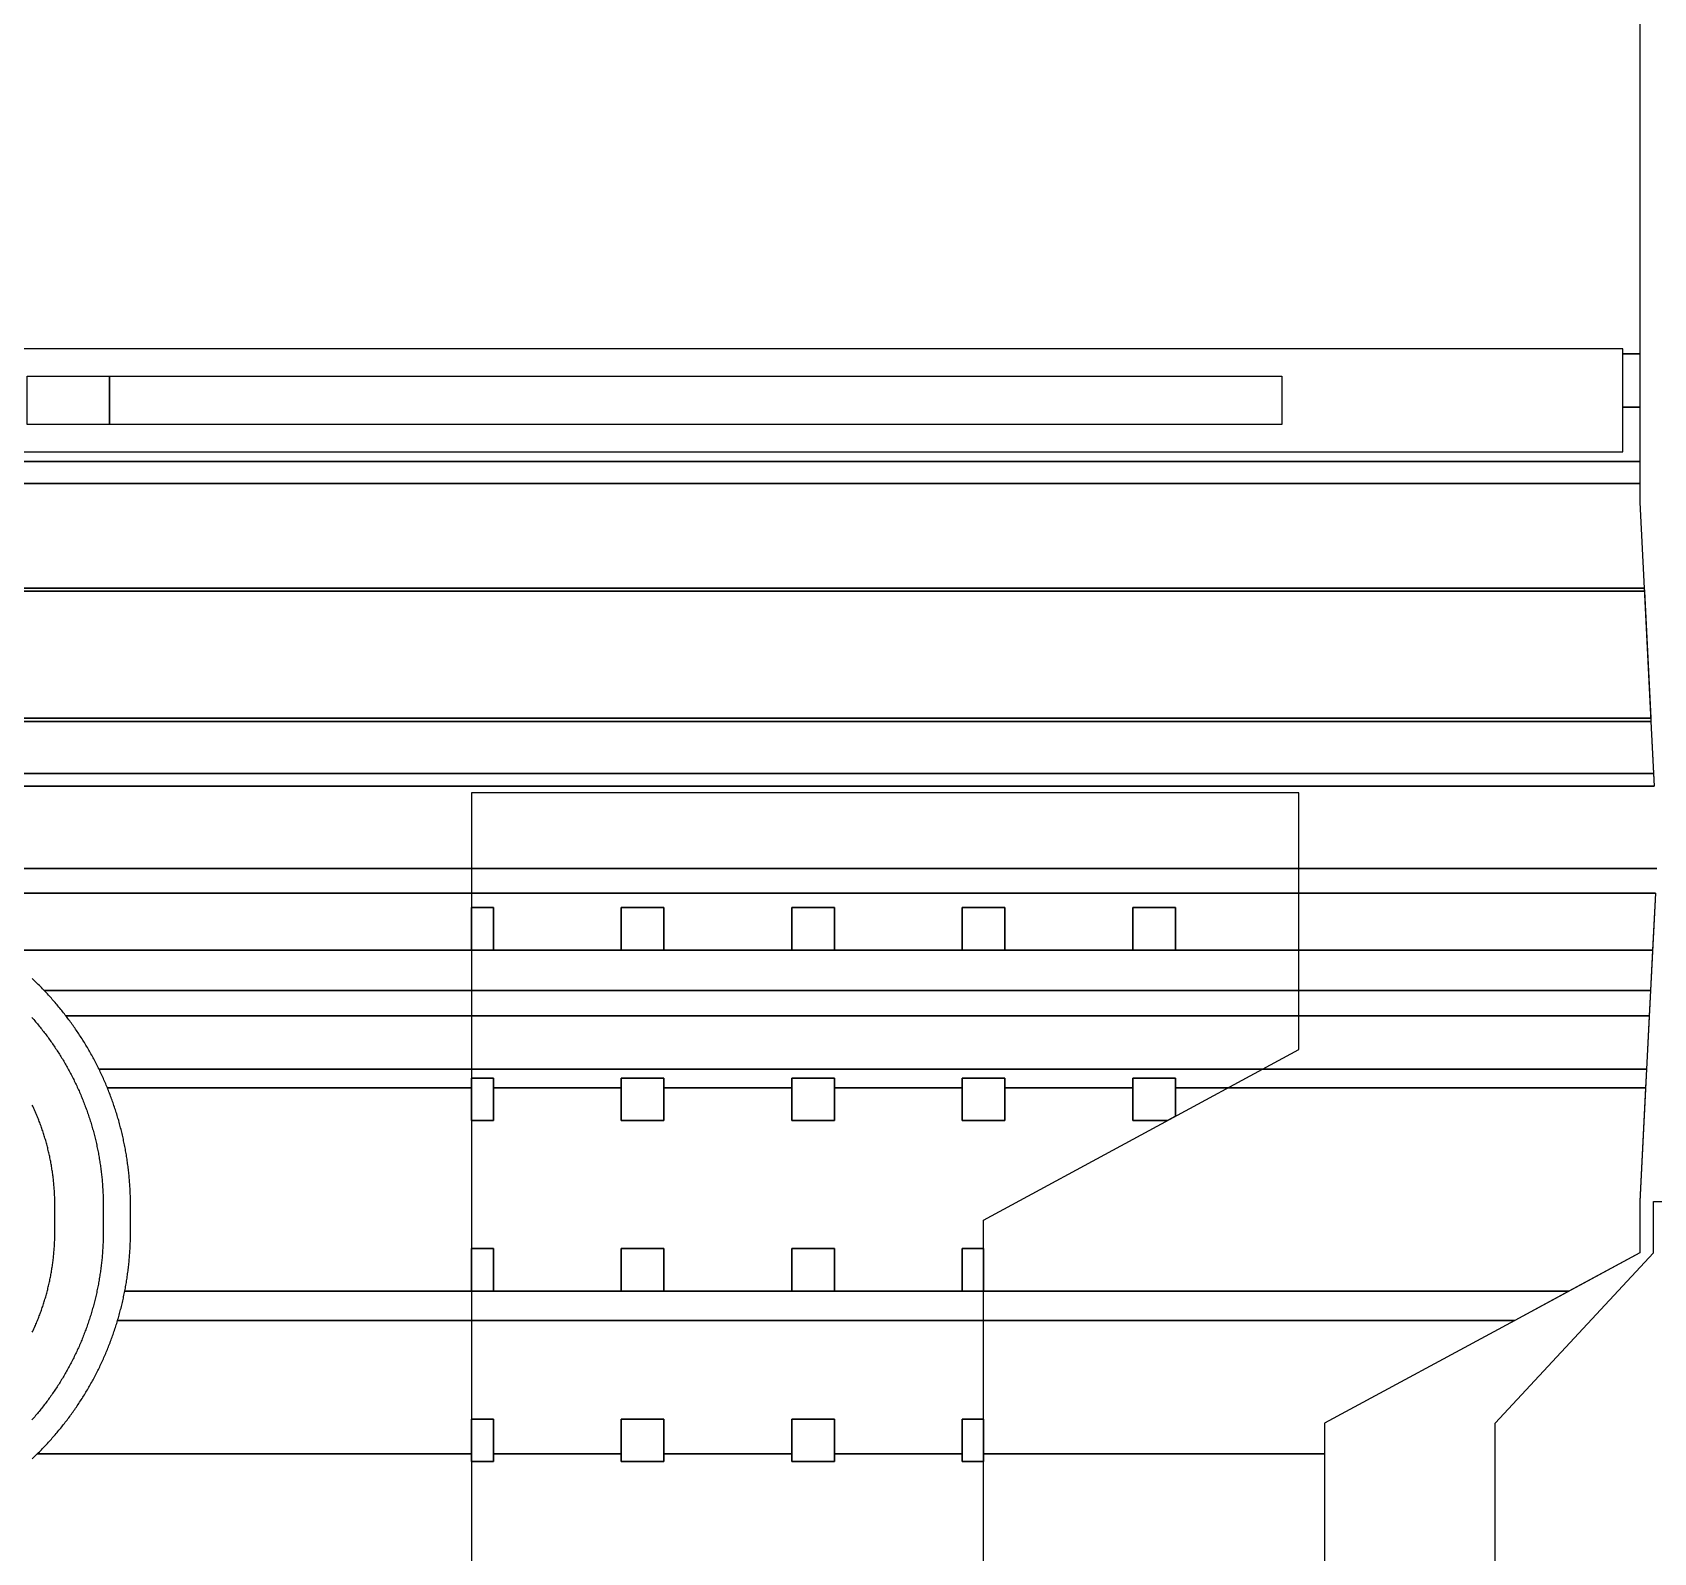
# Model space of a CAD drawing. Extents: x -3500 to 3500, y -3500 to 3500.
# Drawn here: x 1392 to 2343, y -1816 to -924 of the extents above; entities that cross this region are included whole.
import ezdxf

# ---------------------------------------------------------------- set-up
doc = ezdxf.new("R2010")
doc.units = 0
for name, color, linetype in [('L5D0', 3, 'CONTINUOUS'), ('L5D10', 1, 'CONTINUOUS'), ('L5D100', 7, 'CONTINUOUS'), ('L5D101', 6, 'CONTINUOUS'), ('L5D11', 2, 'CONTINUOUS'), ('L5D99', 4, 'CONTINUOUS')]:
    doc.layers.add(name, color=color, linetype=linetype)

# ---------------------------------------------------------------- blocks, each defined once
blk = doc.blocks.new('ground_main_5')
at = {"layer": 'L5D0'}
for points in [[(2334.91, -578.2845), (2334.91, -1112.841), (2324.91, -1112.841), (2324.91, -1109.815), (407.531, -1109.815)], [(407.531, -1170.185), (2324.91, -1170.185), (2324.91, -1112.841), (2334.91, -1112.841), (2334.91, -1175.904), (370.5875, -1175.904)], [(370.5875, -1175.904), (2334.91, -1175.904), (2334.91, -1200), (2337.4295, -1250.094), (292.8855, -1250.094)], [(292.8855, -1250.094), (2337.4295, -1250.094), (2341.3715, -1328.456), (287.125, -1328.456)], [(287.125, -1328.456), (2341.3715, -1328.456), (2343.275, -1366.303), (300.3495, -1366.303)], [(300.3495, -1366.303), (2343.275, -1366.303)], [(2344.006, -1429.1695), (394.9895, -1429.1695)], [(394.9895, -1429.1695), (2344.006, -1429.1695), (2341.139, -1486.16), (1399.0625, -1486.16), (1398.644, -1485.724), (1398.0505, -1485.1105), (1397.454, -1484.5), (1396.855, -1483.892), (1396.253, -1483.2875), (1395.648, -1482.685), (1395.04, -1482.086), (1394.4295, -1481.4895), (1393.8165, -1480.896), (1393.2, -1480.3055), (1392.5815, -1479.7175), (1391.96, -1479.1325)], [(1391.96, -1760.8675), (1392.5815, -1760.2825), (1393.2, -1759.6945), (1393.8165, -1759.104), (1394.4295, -1758.5105), (1395.04, -1757.914), (1395.648, -1757.315), (1396.253, -1756.7125), (1396.855, -1756.108), (1397.454, -1755.5), (1398.0505, -1754.8895), (1398.644, -1754.276), (1399.235, -1753.66), (1399.8225, -1753.0415), (1400.4075, -1752.4195), (1400.9895, -1751.7955), (1401.5685, -1751.1685), (1402.1445, -1750.5385), (1402.718, -1749.9065), (1403.288, -1749.271), (1403.8555, -1748.6335), (1404.4195, -1747.993), (1404.981, -1747.35), (1405.539, -1746.7045), (1406.094, -1746.0565), (1406.6465, -1745.4055), (1407.1955, -1744.752), (1407.7415, -1744.096), (1408.2845, -1743.4375), (1408.8245, -1742.7765), (1409.3615, -1742.113), (1409.895, -1741.447), (1410.4255, -1740.7785), (1410.953, -1740.1075), (1411.4775, -1739.434), (1411.9985, -1738.758), (1412.5165, -1738.08), (1413.0315, -1737.399), (1413.543, -1736.716), (1414.0515, -1736.0305), (1414.5565, -1735.3425), (1415.0585, -1734.652), (1415.5575, -1733.9595), (1416.053, -1733.2645), (1416.545, -1732.5675), (1417.034, -1731.868), (1417.52, -1731.166), (1418.002, -1730.462), (1418.4815, -1729.756), (1418.957, -1729.0475), (1419.4295, -1728.3365), (1419.899, -1727.6235), (1420.365, -1726.9085), (1420.8275, -1726.191), (1421.2865, -1725.4715), (1421.742, -1724.75), (1422.1945, -1724.0265), (1422.6435, -1723.3005), (1423.089, -1722.5725), (1423.5315, -1721.8425), (1423.97, -1721.1105), (1424.4055, -1720.3765), (1424.8375, -1719.64), (1425.266, -1718.902), (1425.691, -1718.162), (1426.1125, -1717.42), (1426.5305, -1716.6755), (1426.945, -1715.9295), (1427.3565, -1715.1815), (1427.764, -1714.432), (1428.168, -1713.68), (1428.5685, -1712.9265), (1428.9655, -1712.171), (1429.359, -1711.4135), (1429.749, -1710.6545), (1430.1355, -1709.8935), (1430.5185, -1709.1305), (1430.8975, -1708.366), (1431.2735, -1707.5995), (1431.6455, -1706.8315), (1432.014, -1706.0615), (1432.379, -1705.29), (1432.74, -1704.517), (1433.098, -1703.742), (1433.452, -1702.9655), (1433.8025, -1702.187), (1434.149, -1701.407), (1434.492, -1700.6255), (1434.8315, -1699.8425), (1435.1675, -1699.058), (1435.4995, -1698.272), (1435.828, -1697.484), (1436.153, -1696.6945), (1436.474, -1695.904), (1436.7915, -1695.1115), (1437.105, -1694.318), (1437.415, -1693.5225), (1437.721, -1692.726), (1438.0235, -1691.928), (1438.3225, -1691.1285), (1438.6175, -1690.3275), (1438.909, -1689.5255), (1439.1965, -1688.7215), (1439.48, -1687.917), (1439.76, -1687.1105), (1440.0365, -1686.303), (1440.309, -1685.494), (1440.5775, -1684.684), (1440.8425, -1683.8725), (1441.1035, -1683.06), (1441.3605, -1682.2465), (1441.614, -1681.4315), (1441.864, -1680.615), (1442.1095, -1679.798), (1442.154, -1679.6475), (2261.5975, -1679.6475), (2150, -1740), (2150, -2440)]]:
    blk.add_lwpolyline(points, dxfattribs=at)
for points in [[(1431.1915, -1532.2335), (1430.8975, -1531.634), (1430.5185, -1530.8695), (1430.1355, -1530.1065), (1429.749, -1529.3455), (1429.359, -1528.5865), (1428.9655, -1527.829), (1428.5685, -1527.0735), (1428.168, -1526.32), (1427.764, -1525.568), (1427.3565, -1524.8185), (1426.945, -1524.0705), (1426.5305, -1523.3245), (1426.1125, -1522.58), (1425.691, -1521.838), (1425.266, -1521.098), (1424.8375, -1520.36), (1424.4055, -1519.6235), (1423.97, -1518.8895), (1423.5315, -1518.1575), (1423.089, -1517.4275), (1422.6435, -1516.6995), (1422.1945, -1515.9735), (1421.742, -1515.25), (1421.2865, -1514.5285), (1420.8275, -1513.809), (1420.365, -1513.0915), (1419.899, -1512.3765), (1419.4295, -1511.6635), (1418.957, -1510.9525), (1418.4815, -1510.244), (1418.002, -1509.538), (1417.52, -1508.834), (1417.034, -1508.132), (1416.545, -1507.4325), (1416.053, -1506.7355), (1415.5575, -1506.0405), (1415.0585, -1505.348), (1414.5565, -1504.6575), (1414.0515, -1503.9695), (1413.543, -1503.284), (1413.0315, -1502.601), (1412.5165, -1501.92), (1411.9985, -1501.242), (1411.4775, -1500.566), (1410.953, -1499.8925), (1410.4255, -1499.2215), (1409.895, -1498.553), (1409.3615, -1497.887), (1408.8245, -1497.2235), (1408.2845, -1496.5625), (1407.7415, -1495.904), (1407.1955, -1495.248), (1406.6465, -1494.5945), (1406.094, -1493.9435), (1405.539, -1493.2955), (1404.981, -1492.65), (1404.4195, -1492.007), (1403.8555, -1491.3665), (1403.288, -1490.729), (1402.718, -1490.0935), (1402.1445, -1489.4615), (1401.5685, -1488.8315), (1400.9895, -1488.2045), (1400.4075, -1487.5805), (1399.8225, -1486.9585), (1399.235, -1486.34), (1399.0625, -1486.16), (2341.139, -1486.16), (2338.8215, -1532.2335)], [(1442.154, -1679.6475), (1442.352, -1678.9795), (1442.59, -1678.16), (1442.8245, -1677.339), (1443.055, -1676.5175), (1443.2815, -1675.6945), (1443.5045, -1674.8705), (1443.7235, -1674.0455), (1443.9385, -1673.2195), (1444.1495, -1672.393), (1444.357, -1671.565), (1444.5605, -1670.736), (1444.76, -1669.906), (1444.956, -1669.0755), (1445.148, -1668.244), (1445.336, -1667.4115), (1445.52, -1666.578), (1445.7, -1665.7435), (1445.8765, -1664.9085), (1446.0485, -1664.0725), (1446.217, -1663.236), (1446.3815, -1662.3985), (1446.5425, -1661.56), (1446.699, -1660.721), (1446.852, -1659.8815), (1447.0005, -1659.041), (1447.1455, -1658.2), (1447.2865, -1657.358), (1447.4235, -1656.516), (1447.557, -1655.673), (1447.686, -1654.829), (1447.811, -1653.985), (1447.9325, -1653.14), (1448.05, -1652.2945), (1448.163, -1651.4485), (1448.2725, -1650.602), (1448.378, -1649.7555), (1448.4795, -1648.908), (1448.577, -1648.06), (1448.671, -1647.2115), (1448.7605, -1646.363), (1448.846, -1645.5135), (1448.9275, -1644.664), (1449.0055, -1643.814), (1449.079, -1642.964), (1449.149, -1642.113), (1449.2145, -1641.262), (1449.2765, -1640.411), (1449.334, -1639.5595), (1449.388, -1638.7075), (1449.438, -1637.8555), (1449.484, -1637.0035), (1449.5255, -1636.151), (1449.5635, -1635.298), (1449.5975, -1634.4455), (1449.6275, -1633.5925), (1449.6535, -1632.7395), (1449.675, -1631.886), (1449.693, -1631.033), (1449.707, -1630.1795), (1449.717, -1629.326), (1449.723, -1628.4725), (1449.725, -1627.619), (1449.725, -1612.381), (1449.723, -1611.5275), (1449.717, -1610.674), (1449.707, -1609.8205), (1449.693, -1608.967), (1449.675, -1608.114), (1449.6535, -1607.2605), (1449.6275, -1606.4075), (1449.5975, -1605.5545), (1449.5635, -1604.702), (1449.5255, -1603.849), (1449.484, -1602.9965), (1449.438, -1602.1445), (1449.388, -1601.2925), (1449.334, -1600.4405), (1449.2765, -1599.589), (1449.2145, -1598.738), (1449.149, -1597.887), (1449.079, -1597.036), (1449.0055, -1596.186), (1448.9275, -1595.336), (1448.846, -1594.4865), (1448.7605, -1593.637), (1448.671, -1592.7885), (1448.577, -1591.94), (1448.4795, -1591.092), (1448.378, -1590.2445), (1448.2725, -1589.398), (1448.163, -1588.5515), (1448.05, -1587.7055), (1447.9325, -1586.86), (1447.811, -1586.015), (1447.686, -1585.171), (1447.557, -1584.327), (1447.4235, -1583.484), (1447.2865, -1582.642), (1447.1455, -1581.8), (1447.0005, -1580.959), (1446.852, -1580.1185), (1446.699, -1579.279), (1446.5425, -1578.44), (1446.3815, -1577.6015), (1446.217, -1576.764), (1446.0485, -1575.9275), (1445.8765, -1575.0915), (1445.7, -1574.2565), (1445.52, -1573.422), (1445.336, -1572.5885), (1445.148, -1571.756), (1444.956, -1570.9245), (1444.76, -1570.094), (1444.5605, -1569.264), (1444.357, -1568.435), (1444.1495, -1567.607), (1443.9385, -1566.7805), (1443.7235, -1565.9545), (1443.5045, -1565.1295), (1443.2815, -1564.3055), (1443.055, -1563.4825), (1442.8245, -1562.661), (1442.59, -1561.84), (1442.352, -1561.0205), (1442.1095, -1560.202), (1441.864, -1559.385), (1441.614, -1558.5685), (1441.3605, -1557.7535), (1441.1035, -1556.94), (1440.8425, -1556.1275), (1440.5775, -1555.316), (1440.309, -1554.506), (1440.0365, -1553.697), (1439.76, -1552.8895), (1439.48, -1552.083), (1439.1965, -1551.2785), (1438.909, -1550.4745), (1438.6175, -1549.6725), (1438.3225, -1548.8715), (1438.0235, -1548.072), (1437.721, -1547.274), (1437.415, -1546.4775), (1437.105, -1545.682), (1436.7915, -1544.8885), (1436.474, -1544.096), (1436.153, -1543.3055), (1435.828, -1542.516), (1435.4995, -1541.728), (1435.1675, -1540.942), (1434.8315, -1540.1575), (1434.492, -1539.3745), (1434.149, -1538.593), (1433.8025, -1537.813), (1433.452, -1537.0345), (1433.098, -1536.258), (1432.74, -1535.483), (1432.379, -1534.71), (1432.014, -1533.9385), (1431.6455, -1533.1685), (1431.2735, -1532.4005), (1431.1915, -1532.2335), (2338.8215, -1532.2335), (2334.91, -1610), (2334.91, -1640), (2261.5975, -1679.6475)]]:
    blk.add_lwpolyline(points, close=True, dxfattribs=at)
blk = doc.blocks.new('TOP_main_5_Cheese_diff')
at = {"layer": 'L5D101'}
for points in [[(1649.72, -1462.5), (1649.72, -1437.5), (1662.5, -1437.5), (1662.5, -1462.5)], [(1737.5, -1462.5), (1737.5, -1437.5), (1762.5, -1437.5), (1762.5, -1462.5)], [(1837.5, -1462.5), (1837.5, -1437.5), (1862.5, -1437.5), (1862.5, -1462.5)], [(1937.5, -1462.5), (1937.5, -1437.5), (1962.5, -1437.5), (1962.5, -1462.5)], [(2037.5, -1462.5), (2037.5, -1437.5), (2062.5, -1437.5), (2062.5, -1462.5)], [(1649.72, -1562.5), (1649.72, -1537.5), (1662.5, -1537.5), (1662.5, -1562.5)], [(1737.5, -1562.5), (1737.5, -1537.5), (1762.5, -1537.5), (1762.5, -1562.5)], [(1837.5, -1562.5), (1837.5, -1537.5), (1862.5, -1537.5), (1862.5, -1562.5)], [(1937.5, -1562.5), (1937.5, -1537.5), (1962.5, -1537.5), (1962.5, -1562.5)], [(2037.5, -1562.5), (2037.5, -1537.5), (2062.5, -1537.5), (2062.5, -1559.95), (2057.78, -1562.5)], [(1649.72, -1662.5), (1649.72, -1637.5), (1662.5, -1637.5), (1662.5, -1662.5)], [(1737.5, -1662.5), (1737.5, -1637.5), (1762.5, -1637.5), (1762.5, -1662.5)], [(1837.5, -1662.5), (1837.5, -1637.5), (1862.5, -1637.5), (1862.5, -1662.5)], [(1937.5, -1662.5), (1937.5, -1637.5), (1950, -1637.5), (1950, -1662.5)], [(1649.72, -1762.5), (1649.72, -1737.5), (1662.5, -1737.5), (1662.5, -1762.5)], [(1737.5, -1762.5), (1737.5, -1737.5), (1762.5, -1737.5), (1762.5, -1762.5)], [(1837.5, -1762.5), (1837.5, -1737.5), (1862.5, -1737.5), (1862.5, -1762.5)], [(1937.5, -1762.5), (1937.5, -1737.5), (1950, -1737.5), (1950, -1762.5)]]:
    blk.add_lwpolyline(points, close=True, dxfattribs=at)
blk = doc.blocks.new('TOP_main_5_Cheese_100')
at = {"layer": 'L5D100'}
for points in [[(2334.91, -862.5), (2334.91, -1143.983), (2324.91, -1143.983), (2324.91, -1109.815), (407.531, -1109.815)], [(407.531, -1170.185), (2324.91, -1170.185), (2324.91, -1143.983), (2334.91, -1143.983), (2334.91, -1188.7245), (342.8235, -1188.7245)], [(342.8235, -1188.7245), (2334.91, -1188.7245), (2334.91, -1200), (2337.4295, -1250.094), (2337.5245, -1251.975), (292.209, -1251.975)], [(292.209, -1251.975), (2337.5245, -1251.975), (2341.2675, -1326.39), (286.7855, -1326.39)], [(286.7855, -1326.39), (2341.2675, -1326.39), (2341.3715, -1328.456), (2342.9065, -1358.9795), (296.6535, -1358.9795)], [(296.6535, -1358.9795), (2342.9065, -1358.9795), (2343.275, -1366.303)], [(2344.7335, -1414.7), (348.663, -1414.7)], [(348.663, -1414.7), (2344.7335, -1414.7)], [(2344.006, -1429.1695), (2342.329, -1462.5), (2062.5, -1462.5), (2062.5, -1437.5), (2037.5, -1437.5), (2037.5, -1462.5), (1962.5, -1462.5), (1962.5, -1437.5), (1937.5, -1437.5), (1937.5, -1462.5), (1862.5, -1462.5), (1862.5, -1437.5), (1837.5, -1437.5), (1837.5, -1462.5), (1762.5, -1462.5), (1762.5, -1437.5), (1737.5, -1437.5), (1737.5, -1462.5), (1662.5, -1462.5), (1662.5, -1437.5), (1649.725, -1437.5), (1649.725, -1462.5), (1371.3995, -1462.5)], [(1371.3995, -1462.5), (2342.329, -1462.5), (2341.139, -1486.16), (2340.3915, -1501.025), (1411.831, -1501.025), (1411.4775, -1500.566), (1410.953, -1499.8925), (1410.4255, -1499.2215), (1409.895, -1498.553), (1409.3615, -1497.887), (1408.8245, -1497.2235), (1408.2845, -1496.5625), (1407.7415, -1495.904), (1407.1955, -1495.248), (1406.6465, -1494.5945), (1406.094, -1493.9435), (1405.539, -1493.2955), (1404.981, -1492.65), (1404.4195, -1492.007), (1403.8555, -1491.3665), (1403.288, -1490.729), (1402.718, -1490.0935), (1402.1445, -1489.4615), (1401.5685, -1488.8315), (1400.9895, -1488.2045), (1400.4075, -1487.5805), (1399.8225, -1486.9585), (1399.235, -1486.34), (1399.0625, -1486.16), (1398.644, -1485.724), (1398.0505, -1485.1105), (1397.454, -1484.5), (1396.855, -1483.892), (1396.253, -1483.2875), (1395.648, -1482.685), (1395.04, -1482.086), (1394.4295, -1481.4895), (1393.8165, -1480.896), (1393.2, -1480.3055), (1392.5815, -1479.7175), (1391.96, -1479.1325)], [(1391.96, -1760.8675), (1392.5815, -1760.2825), (1393.2, -1759.6945), (1393.8165, -1759.104), (1394.4295, -1758.5105), (1395.04, -1757.914), (1649.725, -1757.914), (1649.725, -1762.5), (1662.5, -1762.5), (1662.5, -1757.914), (1737.5, -1757.914), (1737.5, -1762.5), (1762.5, -1762.5), (1762.5, -1757.914), (1837.5, -1757.914), (1837.5, -1762.5), (1862.5, -1762.5), (1862.5, -1757.914), (1937.5, -1757.914), (1937.5, -1762.5), (1950, -1762.5), (1950, -1757.914), (2150, -1757.914), (2150, -1862.5)]]:
    blk.add_lwpolyline(points, dxfattribs=at)
for points in [[(1436.1405, -1543.275), (1435.828, -1542.516), (1435.4995, -1541.728), (1435.1675, -1540.942), (1434.8315, -1540.1575), (1434.492, -1539.3745), (1434.149, -1538.593), (1433.8025, -1537.813), (1433.452, -1537.0345), (1433.098, -1536.258), (1432.74, -1535.483), (1432.379, -1534.71), (1432.014, -1533.9385), (1431.6455, -1533.1685), (1431.2735, -1532.4005), (1431.1915, -1532.2335), (1430.8975, -1531.634), (1430.5185, -1530.8695), (1430.1355, -1530.1065), (1429.749, -1529.3455), (1429.359, -1528.5865), (1428.9655, -1527.829), (1428.5685, -1527.0735), (1428.168, -1526.32), (1427.764, -1525.568), (1427.3565, -1524.8185), (1426.945, -1524.0705), (1426.5305, -1523.3245), (1426.1125, -1522.58), (1425.691, -1521.838), (1425.266, -1521.098), (1424.8375, -1520.36), (1424.4055, -1519.6235), (1423.97, -1518.8895), (1423.5315, -1518.1575), (1423.089, -1517.4275), (1422.6435, -1516.6995), (1422.1945, -1515.9735), (1421.742, -1515.25), (1421.2865, -1514.5285), (1420.8275, -1513.809), (1420.365, -1513.0915), (1419.899, -1512.3765), (1419.4295, -1511.6635), (1418.957, -1510.9525), (1418.4815, -1510.244), (1418.002, -1509.538), (1417.52, -1508.834), (1417.034, -1508.132), (1416.545, -1507.4325), (1416.053, -1506.7355), (1415.5575, -1506.0405), (1415.0585, -1505.348), (1414.5565, -1504.6575), (1414.0515, -1503.9695), (1413.543, -1503.284), (1413.0315, -1502.601), (1412.5165, -1501.92), (1411.9985, -1501.242), (1411.831, -1501.025), (2340.3915, -1501.025), (2338.8215, -1532.2335), (2338.2665, -1543.275), (2062.5, -1543.275), (2062.5, -1537.5), (2037.5, -1537.5), (2037.5, -1543.275), (1962.5, -1543.275), (1962.5, -1537.5), (1937.5, -1537.5), (1937.5, -1543.275), (1862.5, -1543.275), (1862.5, -1537.5), (1837.5, -1537.5), (1837.5, -1543.275), (1762.5, -1543.275), (1762.5, -1537.5), (1737.5, -1537.5), (1737.5, -1543.275), (1662.5, -1543.275), (1662.5, -1537.5), (1649.725, -1537.5), (1649.725, -1543.275)], [(1446.3615, -1662.5), (1446.3815, -1662.3985), (1446.5425, -1661.56), (1446.699, -1660.721), (1446.852, -1659.8815), (1447.0005, -1659.041), (1447.1455, -1658.2), (1447.2865, -1657.358), (1447.4235, -1656.516), (1447.557, -1655.673), (1447.686, -1654.829), (1447.811, -1653.985), (1447.9325, -1653.14), (1448.05, -1652.2945), (1448.163, -1651.4485), (1448.2725, -1650.602), (1448.378, -1649.7555), (1448.4795, -1648.908), (1448.577, -1648.06), (1448.671, -1647.2115), (1448.7605, -1646.363), (1448.846, -1645.5135), (1448.9275, -1644.664), (1449.0055, -1643.814), (1449.079, -1642.964), (1449.149, -1642.113), (1449.2145, -1641.262), (1449.2765, -1640.411), (1449.334, -1639.5595), (1449.388, -1638.7075), (1449.438, -1637.8555), (1449.484, -1637.0035), (1449.5255, -1636.151), (1449.5635, -1635.298), (1449.5975, -1634.4455), (1449.6275, -1633.5925), (1449.6535, -1632.7395), (1449.675, -1631.886), (1449.693, -1631.033), (1449.707, -1630.1795), (1449.717, -1629.326), (1449.723, -1628.4725), (1449.725, -1627.619), (1449.725, -1612.381), (1449.723, -1611.5275), (1449.717, -1610.674), (1449.707, -1609.8205), (1449.693, -1608.967), (1449.675, -1608.114), (1449.6535, -1607.2605), (1449.6275, -1606.4075), (1449.5975, -1605.5545), (1449.5635, -1604.702), (1449.5255, -1603.849), (1449.484, -1602.9965), (1449.438, -1602.1445), (1449.388, -1601.2925), (1449.334, -1600.4405), (1449.2765, -1599.589), (1449.2145, -1598.738), (1449.149, -1597.887), (1449.079, -1597.036), (1449.0055, -1596.186), (1448.9275, -1595.336), (1448.846, -1594.4865), (1448.7605, -1593.637), (1448.671, -1592.7885), (1448.577, -1591.94), (1448.4795, -1591.092), (1448.378, -1590.2445), (1448.2725, -1589.398), (1448.163, -1588.5515), (1448.05, -1587.7055), (1447.9325, -1586.86), (1447.811, -1586.015), (1447.686, -1585.171), (1447.557, -1584.327), (1447.4235, -1583.484), (1447.2865, -1582.642), (1447.1455, -1581.8), (1447.0005, -1580.959), (1446.852, -1580.1185), (1446.699, -1579.279), (1446.5425, -1578.44), (1446.3815, -1577.6015), (1446.217, -1576.764), (1446.0485, -1575.9275), (1445.8765, -1575.0915), (1445.7, -1574.2565), (1445.52, -1573.422), (1445.336, -1572.5885), (1445.148, -1571.756), (1444.956, -1570.9245), (1444.76, -1570.094), (1444.5605, -1569.264), (1444.357, -1568.435), (1444.1495, -1567.607), (1443.9385, -1566.7805), (1443.7235, -1565.9545), (1443.5045, -1565.1295), (1443.2815, -1564.3055), (1443.055, -1563.4825), (1442.8245, -1562.661), (1442.7785, -1562.5), (1442.59, -1561.84), (1442.352, -1561.0205), (1442.1095, -1560.202), (1441.864, -1559.385), (1441.614, -1558.5685), (1441.3605, -1557.7535), (1441.1035, -1556.94), (1440.8425, -1556.1275), (1440.5775, -1555.316), (1440.309, -1554.506), (1440.0365, -1553.697), (1439.76, -1552.8895), (1439.48, -1552.083), (1439.1965, -1551.2785), (1438.909, -1550.4745), (1438.6175, -1549.6725), (1438.3225, -1548.8715), (1438.0235, -1548.072), (1437.721, -1547.274), (1437.415, -1546.4775), (1437.105, -1545.682), (1436.7915, -1544.8885), (1436.474, -1544.096), (1436.153, -1543.3055), (1436.1405, -1543.275), (1649.725, -1543.275), (1649.725, -1562.5), (1662.5, -1562.5), (1662.5, -1543.275), (1737.5, -1543.275), (1737.5, -1562.5), (1762.5, -1562.5), (1762.5, -1543.275), (1837.5, -1543.275), (1837.5, -1562.5), (1862.5, -1562.5), (1862.5, -1543.275), (1937.5, -1543.275), (1937.5, -1562.5), (1962.5, -1562.5), (1962.5, -1543.275), (2037.5, -1543.275), (2037.5, -1562.5), (2057.779, -1562.5), (2062.5, -1559.9465), (2062.5, -1543.275), (2338.2665, -1543.275), (2334.91, -1610), (2334.91, -1640), (2293.3055, -1662.5), (1950, -1662.5), (1950, -1637.5), (1937.5, -1637.5), (1937.5, -1662.5), (1862.5, -1662.5), (1862.5, -1637.5), (1837.5, -1637.5), (1837.5, -1662.5), (1762.5, -1662.5), (1762.5, -1637.5), (1737.5, -1637.5), (1737.5, -1662.5), (1662.5, -1662.5), (1662.5, -1637.5), (1649.725, -1637.5), (1649.725, -1662.5)], [(1395.04, -1757.914), (1395.648, -1757.315), (1396.253, -1756.7125), (1396.855, -1756.108), (1397.454, -1755.5), (1398.0505, -1754.8895), (1398.644, -1754.276), (1399.235, -1753.66), (1399.8225, -1753.0415), (1400.4075, -1752.4195), (1400.9895, -1751.7955), (1401.5685, -1751.1685), (1402.1445, -1750.5385), (1402.718, -1749.9065), (1403.288, -1749.271), (1403.8555, -1748.6335), (1404.4195, -1747.993), (1404.981, -1747.35), (1405.539, -1746.7045), (1406.094, -1746.0565), (1406.6465, -1745.4055), (1407.1955, -1744.752), (1407.7415, -1744.096), (1408.2845, -1743.4375), (1408.8245, -1742.7765), (1409.3615, -1742.113), (1409.895, -1741.447), (1410.4255, -1740.7785), (1410.953, -1740.1075), (1411.4775, -1739.434), (1411.9985, -1738.758), (1412.5165, -1738.08), (1413.0315, -1737.399), (1413.543, -1736.716), (1414.0515, -1736.0305), (1414.5565, -1735.3425), (1415.0585, -1734.652), (1415.5575, -1733.9595), (1416.053, -1733.2645), (1416.545, -1732.5675), (1417.034, -1731.868), (1417.52, -1731.166), (1418.002, -1730.462), (1418.4815, -1729.756), (1418.957, -1729.0475), (1419.4295, -1728.3365), (1419.899, -1727.6235), (1420.365, -1726.9085), (1420.8275, -1726.191), (1421.2865, -1725.4715), (1421.742, -1724.75), (1422.1945, -1724.0265), (1422.6435, -1723.3005), (1423.089, -1722.5725), (1423.5315, -1721.8425), (1423.97, -1721.1105), (1424.4055, -1720.3765), (1424.8375, -1719.64), (1425.266, -1718.902), (1425.691, -1718.162), (1426.1125, -1717.42), (1426.5305, -1716.6755), (1426.945, -1715.9295), (1427.3565, -1715.1815), (1427.764, -1714.432), (1428.168, -1713.68), (1428.5685, -1712.9265), (1428.9655, -1712.171), (1429.359, -1711.4135), (1429.749, -1710.6545), (1430.1355, -1709.8935), (1430.5185, -1709.1305), (1430.8975, -1708.366), (1431.2735, -1707.5995), (1431.6455, -1706.8315), (1432.014, -1706.0615), (1432.379, -1705.29), (1432.74, -1704.517), (1433.098, -1703.742), (1433.452, -1702.9655), (1433.8025, -1702.187), (1434.149, -1701.407), (1434.492, -1700.6255), (1434.8315, -1699.8425), (1435.1675, -1699.058), (1435.4995, -1698.272), (1435.828, -1697.484), (1436.153, -1696.6945), (1436.474, -1695.904), (1436.7915, -1695.1115), (1437.105, -1694.318), (1437.415, -1693.5225), (1437.721, -1692.726), (1438.0235, -1691.928), (1438.3225, -1691.1285), (1438.6175, -1690.3275), (1438.909, -1689.5255), (1439.1965, -1688.7215), (1439.48, -1687.917), (1439.76, -1687.1105), (1440.0365, -1686.303), (1440.309, -1685.494), (1440.5775, -1684.684), (1440.8425, -1683.8725), (1441.1035, -1683.06), (1441.3605, -1682.2465), (1441.614, -1681.4315), (1441.864, -1680.615), (1442.1095, -1679.798), (1442.154, -1679.6475), (1442.352, -1678.9795), (1442.59, -1678.16), (1442.8245, -1677.339), (1443.055, -1676.5175), (1443.2815, -1675.6945), (1443.5045, -1674.8705), (1443.7235, -1674.0455), (1443.9385, -1673.2195), (1444.1495, -1672.393), (1444.357, -1671.565), (1444.5605, -1670.736), (1444.76, -1669.906), (1444.956, -1669.0755), (1445.148, -1668.244), (1445.336, -1667.4115), (1445.52, -1666.578), (1445.7, -1665.7435), (1445.8765, -1664.9085), (1446.0485, -1664.0725), (1446.217, -1663.236), (1446.3615, -1662.5), (2293.3055, -1662.5), (2261.5975, -1679.6475), (2150, -1740), (2150, -1757.914), (1950, -1757.914), (1950, -1737.5), (1937.5, -1737.5), (1937.5, -1757.914), (1862.5, -1757.914), (1862.5, -1737.5), (1837.5, -1737.5), (1837.5, -1757.914), (1762.5, -1757.914), (1762.5, -1737.5), (1737.5, -1737.5), (1737.5, -1757.914), (1662.5, -1757.914), (1662.5, -1737.5), (1649.725, -1737.5), (1649.725, -1757.914)]]:
    blk.add_lwpolyline(points, close=True, dxfattribs=at)
blk = doc.blocks.new('TOP_main_5')
at = {"layer": 'L5D10'}
blk.add_lwpolyline([(2250, -2240), (2250, -1740), (2342.91, -1640), (2342.91, -1640), (2342.91, -1610), (2357.09, -1610), (2357.09, -1640), (2450, -1740), (2450, -2240)], close=True, dxfattribs=at)
at = {"layer": 'L5D11'}
for points in [[(1389.1245, -1154.185), (1389.1245, -1125.815), (1437.345, -1125.815), (1437.345, -1154.185)], [(1437.345, -1154.185), (1437.345, -1125.815), (2124.91, -1125.815), (2124.91, -1154.185)]]:
    blk.add_lwpolyline(points, close=True, dxfattribs=at)
for points in [[(1392.1265, -1686.6215), (1392.442, -1685.9485), (1392.754, -1685.2735), (1393.0625, -1684.597), (1393.367, -1683.919), (1393.668, -1683.239), (1393.9655, -1682.558), (1394.259, -1681.875), (1394.549, -1681.1905), (1394.8355, -1680.5045), (1395.118, -1679.817), (1395.397, -1679.1275), (1395.6725, -1678.437), (1395.944, -1677.745), (1396.2115, -1677.0515), (1396.4755, -1676.3565), (1396.736, -1675.66), (1396.9925, -1674.9625), (1397.2455, -1674.2635), (1397.4945, -1673.563), (1397.7395, -1672.861), (1397.981, -1672.158), (1398.219, -1671.4535), (1398.453, -1670.748), (1398.683, -1670.041), (1398.909, -1669.333), (1399.1315, -1668.6235), (1399.3505, -1667.913), (1399.565, -1667.2015), (1399.776, -1666.4885), (1399.9835, -1665.7745), (1400.1865, -1665.0595), (1400.386, -1664.3435), (1400.582, -1663.626), (1400.7735, -1662.908), (1400.9615, -1662.1885), (1401.1455, -1661.4685), (1401.3255, -1660.747), (1401.502, -1660.025), (1401.6745, -1659.3015), (1401.843, -1658.5775), (1402.0075, -1657.8525), (1402.168, -1657.127), (1402.325, -1656.4), (1402.478, -1655.6725), (1402.6265, -1654.944), (1402.7715, -1654.215), (1402.913, -1653.485), (1403.05, -1652.7545), (1403.1835, -1652.023), (1403.3125, -1651.291), (1403.438, -1650.5585), (1403.5595, -1649.825), (1403.677, -1649.091), (1403.7905, -1648.356), (1403.9, -1647.621), (1404.0055, -1646.885), (1404.1075, -1646.1485), (1404.205, -1645.4115), (1404.2985, -1644.674), (1404.3885, -1643.936), (1404.474, -1643.1975), (1404.556, -1642.4585), (1404.634, -1641.7195), (1404.708, -1640.9795), (1404.7775, -1640.2395), (1404.8435, -1639.499), (1404.9055, -1638.758), (1404.9635, -1638.017), (1405.0175, -1637.2755), (1405.0675, -1636.534), (1405.113, -1635.792), (1405.155, -1635.0495), (1405.193, -1634.307), (1405.227, -1633.5645), (1405.257, -1632.8215), (1405.283, -1632.079), (1405.305, -1631.3355), (1405.323, -1630.5925), (1405.337, -1629.849), (1405.347, -1629.106), (1405.353, -1628.3625), (1405.355, -1627.619), (1405.355, -1612.381), (1405.353, -1611.6375), (1405.347, -1610.894), (1405.337, -1610.151), (1405.323, -1609.4075), (1405.305, -1608.6645), (1405.283, -1607.921), (1405.257, -1607.1785), (1405.227, -1606.4355), (1405.193, -1605.693), (1405.155, -1604.9505), (1405.113, -1604.208), (1405.0675, -1603.466), (1405.0175, -1602.7245), (1404.9635, -1601.983), (1404.9055, -1601.242), (1404.8435, -1600.501), (1404.7775, -1599.7605), (1404.708, -1599.0205), (1404.634, -1598.2805), (1404.556, -1597.5415), (1404.474, -1596.8025), (1404.3885, -1596.064), (1404.2985, -1595.326), (1404.205, -1594.5885), (1404.1075, -1593.8515), (1404.0055, -1593.115), (1403.9, -1592.379), (1403.7905, -1591.644), (1403.677, -1590.909), (1403.5595, -1590.175), (1403.438, -1589.4415), (1403.3125, -1588.709), (1403.1835, -1587.977), (1403.05, -1587.2455), (1402.913, -1586.515), (1402.7715, -1585.785), (1402.6265, -1585.056), (1402.478, -1584.3275), (1402.325, -1583.6), (1402.168, -1582.873), (1402.0075, -1582.1475), (1401.843, -1581.4225), (1401.6745, -1580.6985), (1401.502, -1579.975), (1401.3255, -1579.253), (1401.1455, -1578.5315), (1400.9615, -1577.8115), (1400.7735, -1577.092), (1400.582, -1576.374), (1400.386, -1575.6565), (1400.1865, -1574.9405), (1399.9835, -1574.2255), (1399.776, -1573.5115), (1399.565, -1572.7985), (1399.3505, -1572.087), (1399.1315, -1571.3765), (1398.909, -1570.667), (1398.683, -1569.959), (1398.453, -1569.252), (1398.219, -1568.5465), (1397.981, -1567.842), (1397.7395, -1567.139), (1397.4945, -1566.437), (1397.2455, -1565.7365), (1396.9925, -1565.0375), (1396.736, -1564.34), (1396.4755, -1563.6435), (1396.2115, -1562.9485), (1395.944, -1562.255), (1395.6725, -1561.563), (1395.397, -1560.8725), (1395.118, -1560.183), (1394.8355, -1559.4955), (1394.549, -1558.8095), (1394.259, -1558.125), (1393.9655, -1557.442), (1393.668, -1556.761), (1393.367, -1556.081), (1393.0625, -1555.403), (1392.754, -1554.7265), (1392.442, -1554.0515), (1392.1265, -1553.3785)], [(1391.9185, -1502.021), (1392.457, -1502.633), (1392.993, -1503.2475), (1393.5255, -1503.8645), (1394.055, -1504.484), (1394.5815, -1505.1065), (1395.1045, -1505.7315), (1395.625, -1506.3585), (1396.1425, -1506.9885), (1396.6565, -1507.621), (1397.1675, -1508.256), (1397.6755, -1508.8935), (1398.1805, -1509.533), (1398.682, -1510.1755), (1399.1805, -1510.8205), (1399.676, -1511.4675), (1400.1685, -1512.1175), (1400.6575, -1512.7695), (1401.143, -1513.424), (1401.626, -1514.0805), (1402.105, -1514.74), (1402.5815, -1515.4015), (1403.0545, -1516.0655), (1403.524, -1516.7315), (1403.9905, -1517.4), (1404.4535, -1518.0705), (1404.9135, -1518.7435), (1405.37, -1519.4185), (1405.8235, -1520.096), (1406.273, -1520.776), (1406.72, -1521.4575), (1407.163, -1522.1415), (1407.603, -1522.828), (1408.0395, -1523.516), (1408.4725, -1524.2065), (1408.9025, -1524.899), (1409.329, -1525.594), (1409.752, -1526.2905), (1410.1715, -1526.9895), (1410.5875, -1527.69), (1411, -1528.393), (1411.4095, -1529.098), (1411.8155, -1529.805), (1412.2175, -1530.5135), (1412.6165, -1531.2245), (1413.012, -1531.9375), (1413.404, -1532.652), (1413.792, -1533.3685), (1414.177, -1534.087), (1414.5585, -1534.8075), (1414.9365, -1535.5295), (1415.3105, -1536.2535), (1415.6815, -1536.9795), (1416.0485, -1537.707), (1416.412, -1538.4365), (1416.772, -1539.168), (1417.1285, -1539.901), (1417.4815, -1540.6355), (1417.831, -1541.372), (1418.1765, -1542.1105), (1418.5185, -1542.85), (1418.857, -1543.5915), (1419.192, -1544.335), (1419.523, -1545.0795), (1419.8505, -1545.826), (1420.1745, -1546.574), (1420.4945, -1547.3235), (1420.811, -1548.0745), (1421.124, -1548.827), (1421.433, -1549.5815), (1421.7385, -1550.337), (1422.0405, -1551.0945), (1422.3385, -1551.853), (1422.6325, -1552.613), (1422.9235, -1553.3745), (1423.21, -1554.1375), (1423.4935, -1554.9015), (1423.7725, -1555.6675), (1424.0485, -1556.4345), (1424.32, -1557.203), (1424.5885, -1557.9725), (1424.8525, -1558.7435), (1425.1135, -1559.516), (1425.37, -1560.2895), (1425.623, -1561.0645), (1425.8725, -1561.8405), (1426.1175, -1562.6175), (1426.3595, -1563.396), (1426.597, -1564.1755), (1426.831, -1564.9565), (1427.0615, -1565.7385), (1427.2875, -1566.5215), (1427.51, -1567.3055), (1427.7285, -1568.0905), (1427.9435, -1568.877), (1428.1545, -1569.6645), (1428.3615, -1570.4525), (1428.565, -1571.242), (1428.764, -1572.0325), (1428.9595, -1572.8235), (1429.1515, -1573.616), (1429.339, -1574.409), (1429.523, -1575.203), (1429.703, -1575.998), (1429.879, -1576.794), (1430.0515, -1577.5905), (1430.2195, -1578.388), (1430.384, -1579.1865), (1430.5445, -1579.9855), (1430.701, -1580.7855), (1430.8535, -1581.586), (1431.0025, -1582.3875), (1431.147, -1583.1895), (1431.288, -1583.9925), (1431.425, -1584.796), (1431.558, -1585.6), (1431.687, -1586.405), (1431.8125, -1587.21), (1431.9335, -1588.016), (1432.0505, -1588.823), (1432.164, -1589.63), (1432.2735, -1590.4375), (1432.379, -1591.246), (1432.48, -1592.0545), (1432.5775, -1592.864), (1432.671, -1593.6735), (1432.761, -1594.484), (1432.8465, -1595.2945), (1432.928, -1596.1055), (1433.0055, -1596.9165), (1433.0795, -1597.7285), (1433.149, -1598.5405), (1433.215, -1599.353), (1433.2765, -1600.1655), (1433.3345, -1600.9785), (1433.388, -1601.792), (1433.438, -1602.6055), (1433.484, -1603.4195), (1433.5255, -1604.2335), (1433.5635, -1605.0475), (1433.5975, -1605.862), (1433.6275, -1606.6765), (1433.6535, -1607.491), (1433.6755, -1608.306), (1433.693, -1609.121), (1433.707, -1609.936), (1433.717, -1610.751), (1433.723, -1611.566), (1433.725, -1612.381), (1433.725, -1627.619), (1433.723, -1628.434), (1433.717, -1629.249), (1433.707, -1630.064), (1433.693, -1630.879), (1433.6755, -1631.694), (1433.6535, -1632.509), (1433.6275, -1633.3235), (1433.5975, -1634.138), (1433.5635, -1634.9525), (1433.5255, -1635.7665), (1433.484, -1636.5805), (1433.438, -1637.3945), (1433.388, -1638.208), (1433.3345, -1639.0215), (1433.2765, -1639.8345), (1433.215, -1640.647), (1433.149, -1641.4595), (1433.0795, -1642.2715), (1433.0055, -1643.0835), (1432.928, -1643.8945), (1432.8465, -1644.7055), (1432.761, -1645.516), (1432.671, -1646.3265), (1432.5775, -1647.136), (1432.48, -1647.9455), (1432.379, -1648.754), (1432.2735, -1649.5625), (1432.164, -1650.37), (1432.0505, -1651.177), (1431.9335, -1651.984), (1431.8125, -1652.79), (1431.687, -1653.595), (1431.558, -1654.4), (1431.425, -1655.204), (1431.288, -1656.0075), (1431.147, -1656.8105), (1431.0025, -1657.6125), (1430.8535, -1658.414), (1430.701, -1659.2145), (1430.5445, -1660.0145), (1430.384, -1660.8135), (1430.2195, -1661.612), (1430.0515, -1662.4095), (1429.879, -1663.206), (1429.703, -1664.002), (1429.523, -1664.797), (1429.339, -1665.591), (1429.1515, -1666.384), (1428.9595, -1667.1765), (1428.764, -1667.9675), (1428.565, -1668.758), (1428.3615, -1669.5475), (1428.1545, -1670.3355), (1427.9435, -1671.123), (1427.7285, -1671.9095), (1427.51, -1672.6945), (1427.2875, -1673.4785), (1427.0615, -1674.2615), (1426.831, -1675.0435), (1426.597, -1675.8245), (1426.3595, -1676.604), (1426.1175, -1677.3825), (1425.8725, -1678.1595), (1425.623, -1678.9355), (1425.37, -1679.7105), (1425.1135, -1680.484), (1424.8525, -1681.2565), (1424.5885, -1682.0275), (1424.32, -1682.797), (1424.0485, -1683.5655), (1423.7725, -1684.3325), (1423.4935, -1685.0985), (1423.21, -1685.8625), (1422.9235, -1686.6255), (1422.6325, -1687.387), (1422.3385, -1688.147), (1422.0405, -1688.9055), (1421.7385, -1689.663), (1421.433, -1690.4185), (1421.124, -1691.173), (1420.811, -1691.9255), (1420.4945, -1692.6765), (1420.1745, -1693.426), (1419.8505, -1694.174), (1419.523, -1694.9205), (1419.192, -1695.665), (1418.857, -1696.4085), (1418.5185, -1697.15), (1418.1765, -1697.8895), (1417.831, -1698.628), (1417.4815, -1699.3645), (1417.1285, -1700.099), (1416.772, -1700.832), (1416.412, -1701.5635), (1416.0485, -1702.293), (1415.6815, -1703.0205), (1415.3105, -1703.7465), (1414.9365, -1704.4705), (1414.5585, -1705.1925), (1414.177, -1705.913), (1413.792, -1706.6315), (1413.404, -1707.348), (1413.012, -1708.0625), (1412.6165, -1708.7755), (1412.2175, -1709.4865), (1411.8155, -1710.195), (1411.4095, -1710.902), (1411, -1711.607), (1410.5875, -1712.31), (1410.1715, -1713.0105), (1409.752, -1713.7095), (1409.329, -1714.406), (1408.9025, -1715.101), (1408.4725, -1715.7935), (1408.0395, -1716.484), (1407.603, -1717.172), (1407.163, -1717.8585), (1406.72, -1718.5425), (1406.273, -1719.224), (1405.8235, -1719.904), (1405.37, -1720.5815), (1404.9135, -1721.2565), (1404.4535, -1721.9295), (1403.9905, -1722.6), (1403.524, -1723.2685), (1403.0545, -1723.9345), (1402.5815, -1724.5985), (1402.105, -1725.26), (1401.626, -1725.9195), (1401.143, -1726.576), (1400.6575, -1727.2305), (1400.1685, -1727.8825), (1399.676, -1728.5325), (1399.1805, -1729.1795), (1398.682, -1729.8245), (1398.1805, -1730.467), (1397.6755, -1731.1065), (1397.1675, -1731.744), (1396.6565, -1732.379), (1396.1425, -1733.0115), (1395.625, -1733.6415), (1395.1045, -1734.269), (1394.5815, -1734.8935), (1394.055, -1735.516), (1393.5255, -1736.1355), (1392.993, -1736.7525), (1392.457, -1737.367), (1391.9185, -1737.979)]]:
    blk.add_lwpolyline(points, dxfattribs=at)
for name in ['ground_main_5', 'TOP_main_5_Cheese_100', 'TOP_main_5_Cheese_diff']:
    blk.add_blockref(name, (0, 0))
blk = doc.blocks.new('TOP_main_5_NoCheese_99')
at = {"layer": 'L5D99'}
blk.add_lwpolyline([(-2565.09, 2307.09), (2565.09, 2307.09), (2565.09, -1520.787), (2750, -1620.787), (2750, -2640), (1950, -2640), (1950, -1620.787), (2134.91, -1520.787), (2134.91, -1500), (2134.91, -1370.185), (1649.725, -1370.185), (1649.725, -2010.185), (386.415, -2010.185), (386.415, -1690.185), (24.965, -1690.185)], dxfattribs=at)
blk = doc.blocks.new('TOP_main')
for name in ['TOP_main_5', 'TOP_main_5_NoCheese_99']:
    blk.add_blockref(name, (0, 0))

msp = doc.modelspace()

# ---------------------------------------------------------------- block references
msp.add_blockref('TOP_main', (0, 0))

doc.saveas('drawing.dxf')
